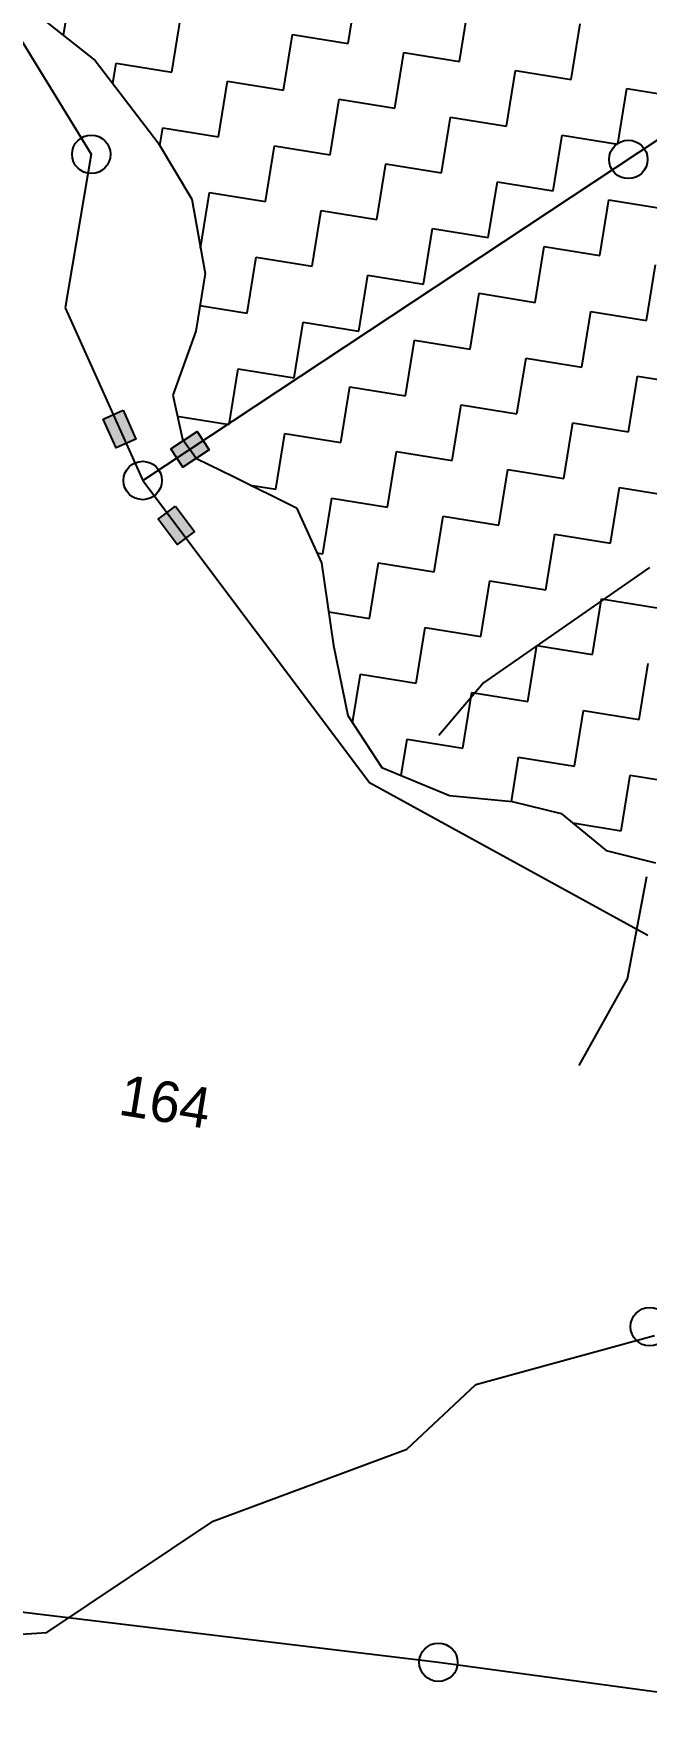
# Model space of a CAD drawing. Header units: metres. Extents: x 318079 to 324759, y 1863980 to 1868406.
# Drawn here: x 319986.2 to 320130.4, y 1867035.6 to 1867428.9 of the extents above; entities that cross this region are included whole.
import ezdxf

# ---------------------------------------------------------------- set-up
doc = ezdxf.new("R2010")
doc.units = ezdxf.units.M
for name, color, linetype in [('LINE_WATER', 4, 'Continuous'), ('POLY_HATCH', 12, 'Continuous'), ('POLY_PARCEL', 6, 'Continuous'), ('TEXT_PARCEL', 7, 'Continuous')]:
    doc.layers.add(name, color=color, linetype=linetype)
doc.styles.add('TEXT_MAP', font='')
doc.styles.get('TEXT_MAP').set_extended_font_data('Kruti Dev 050')

msp = doc.modelspace()

# ---------------------------------------------------------------- hatches: boundary and pattern name
for points in [[(320005.67, 1867331.42), (320010.33, 1867333.51), (320007.31, 1867340.26), (320002.65, 1867338.16)], [(320027.51, 1867331), (320024.69, 1867335.27), (320018.53, 1867331.19), (320021.35, 1867326.92)], [(320019.99, 1867308.72), (320024.08, 1867311.78), (320019.65, 1867317.7), (320015.56, 1867314.63)]]:
    msp.add_hatch(color=256).paths.add_polyline_path(points)

# ---------------------------------------------------------------- linework, layer by layer
for points in [[(320007.31, 1867340.26), (320010.33, 1867333.51), (320005.67, 1867331.42), (320002.65, 1867338.16)], [(320018.53, 1867331.19), (320024.69, 1867335.27), (320027.51, 1867331), (320021.35, 1867326.92)], [(320019.65, 1867317.7), (320024.08, 1867311.78), (320019.99, 1867308.72), (320015.56, 1867314.63)]]:
    msp.add_lwpolyline(points, close=True)
for centre in [(319999.82, 1867400.48), (320126.08, 1867399.28), (320011.91, 1867323.75), (320131.11, 1867124.7), (320081.43, 1867045.76)]:
    msp.add_circle(centre, 4.52)
at = {"layer": 'LINE_WATER'}
for p, q in [((320131.07, 1867303.28), (320092.03, 1867276.17)), ((320092.03, 1867276.17), (320081.51, 1867263.8)), ((320125.85, 1867206.51), (320130.45, 1867230.58)), ((320114.52, 1867186.12), (320125.85, 1867206.51)), ((320090.25, 1867111.13), (320132.25, 1867122.59)), ((320074.02, 1867095.89), (320090.25, 1867111.13)), ((320028.5, 1867078.98), (320074.02, 1867095.89)), ((319989.39, 1867052.76), (320028.5, 1867078.98)), ((319970.15, 1867051.54), (319989.39, 1867052.76))]:
    msp.add_line(p, q, dxfattribs=at)
at = {"layer": 'POLY_HATCH', "linetype": 'Continuous'}
for p, q in [((320060.2, 1867426.56), (320062.32, 1867439.66)), ((320060.2, 1867426.56), (320062.32, 1867439.66)), ((319993.27, 1867428.46), (319994.67, 1867437.16)), ((319993.27, 1867428.46), (319994.67, 1867437.16)), ((320086.41, 1867422.32), (320088.53, 1867435.43)), ((320086.41, 1867422.32), (320088.53, 1867435.43)), ((320018.77, 1867419.81), (320020.89, 1867432.92)), ((320018.77, 1867419.81), (320020.89, 1867432.92)), ((320112.62, 1867418.08), (320114.74, 1867431.19)), ((320112.62, 1867418.08), (320114.74, 1867431.19)), ((320044.98, 1867415.57), (320047.1, 1867428.68)), ((320044.98, 1867415.57), (320047.1, 1867428.68)), ((320047.1, 1867428.68), (320060.2, 1867426.56)), ((320047.1, 1867428.68), (320060.2, 1867426.56)), ((320071.19, 1867411.33), (320073.31, 1867424.44)), ((320071.19, 1867411.33), (320073.31, 1867424.44)), ((320073.31, 1867424.44), (320086.41, 1867422.32)), ((320073.31, 1867424.44), (320086.41, 1867422.32)), ((320004.88, 1867417.11), (320005.66, 1867421.93)), ((320004.88, 1867417.11), (320005.66, 1867421.93)), ((320005.66, 1867421.93), (320018.77, 1867419.81)), ((320005.66, 1867421.93), (320018.77, 1867419.81)), ((320097.4, 1867407.09), (320099.52, 1867420.2)), ((320097.4, 1867407.09), (320099.52, 1867420.2)), ((320099.52, 1867420.2), (320112.62, 1867418.08)), ((320099.52, 1867420.2), (320112.62, 1867418.08)), ((320029.75, 1867404.59), (320031.87, 1867417.69)), ((320029.75, 1867404.59), (320031.87, 1867417.69)), ((320031.87, 1867417.69), (320044.98, 1867415.57)), ((320031.87, 1867417.69), (320044.98, 1867415.57)), ((320123.61, 1867402.86), (320125.73, 1867415.96)), ((320123.61, 1867402.86), (320125.73, 1867415.96)), ((320125.73, 1867415.96), (320138.83, 1867413.84)), ((320125.73, 1867415.96), (320138.83, 1867413.84)), ((320055.96, 1867400.35), (320058.08, 1867413.45)), ((320055.96, 1867400.35), (320058.08, 1867413.45)), ((320058.08, 1867413.45), (320071.19, 1867411.33)), ((320058.08, 1867413.45), (320071.19, 1867411.33)), ((320082.17, 1867396.11), (320084.29, 1867409.21)), ((320082.17, 1867396.11), (320084.29, 1867409.21)), ((320084.29, 1867409.21), (320097.4, 1867407.09)), ((320084.29, 1867409.21), (320097.4, 1867407.09)), ((320015.97, 1867402.51), (320016.65, 1867406.71)), ((320015.97, 1867402.51), (320016.65, 1867406.71)), ((320016.65, 1867406.71), (320029.75, 1867404.59)), ((320016.65, 1867406.71), (320029.75, 1867404.59)), ((320108.38, 1867391.87), (320110.5, 1867404.97)), ((320108.38, 1867391.87), (320110.5, 1867404.97)), ((320110.5, 1867404.97), (320123.61, 1867402.86)), ((320110.5, 1867404.97), (320123.61, 1867402.86)), ((320040.74, 1867389.36), (320042.86, 1867402.47)), ((320040.74, 1867389.36), (320042.86, 1867402.47)), ((320042.86, 1867402.47), (320055.96, 1867400.35)), ((320042.86, 1867402.47), (320055.96, 1867400.35)), ((320066.95, 1867385.12), (320069.07, 1867398.23)), ((320066.95, 1867385.12), (320069.07, 1867398.23)), ((320069.07, 1867398.23), (320082.17, 1867396.11)), ((320069.07, 1867398.23), (320082.17, 1867396.11)), ((320025.52, 1867378.41), (320027.63, 1867391.48)), ((320025.52, 1867378.41), (320027.63, 1867391.48)), ((320027.63, 1867391.48), (320040.74, 1867389.36)), ((320027.63, 1867391.48), (320040.74, 1867389.36)), ((320093.16, 1867380.88), (320095.28, 1867393.99)), ((320093.16, 1867380.88), (320095.28, 1867393.99)), ((320095.28, 1867393.99), (320108.38, 1867391.87)), ((320095.28, 1867393.99), (320108.38, 1867391.87)), ((320119.37, 1867376.64), (320121.49, 1867389.75)), ((320119.37, 1867376.64), (320121.49, 1867389.75)), ((320121.49, 1867389.75), (320134.59, 1867387.63)), ((320121.49, 1867389.75), (320134.59, 1867387.63)), ((320051.72, 1867374.14), (320053.84, 1867387.24)), ((320051.72, 1867374.14), (320053.84, 1867387.24)), ((320053.84, 1867387.24), (320066.95, 1867385.12)), ((320053.84, 1867387.24), (320066.95, 1867385.12)), ((320077.93, 1867369.9), (320080.05, 1867383)), ((320077.93, 1867369.9), (320080.05, 1867383)), ((320080.05, 1867383), (320093.16, 1867380.88)), ((320080.05, 1867383), (320093.16, 1867380.88)), ((320036.5, 1867363.15), (320038.62, 1867376.26)), ((320036.5, 1867363.15), (320038.62, 1867376.26)), ((320038.62, 1867376.26), (320051.72, 1867374.14)), ((320038.62, 1867376.26), (320051.72, 1867374.14)), ((320104.14, 1867365.66), (320106.26, 1867378.76)), ((320104.14, 1867365.66), (320106.26, 1867378.76)), ((320106.26, 1867378.76), (320119.37, 1867376.64)), ((320106.26, 1867378.76), (320119.37, 1867376.64)), ((320062.71, 1867358.91), (320064.83, 1867372.02)), ((320062.71, 1867358.91), (320064.83, 1867372.02)), ((320064.83, 1867372.02), (320077.93, 1867369.9)), ((320064.83, 1867372.02), (320077.93, 1867369.9)), ((320130.35, 1867361.42), (320132.47, 1867374.52)), ((320130.35, 1867361.42), (320132.47, 1867374.52)), ((320088.92, 1867354.67), (320091.04, 1867367.78)), ((320088.92, 1867354.67), (320091.04, 1867367.78)), ((320091.04, 1867367.78), (320104.14, 1867365.66)), ((320091.04, 1867367.78), (320104.14, 1867365.66)), ((320025.38, 1867364.95), (320036.5, 1867363.15)), ((320025.38, 1867364.95), (320036.5, 1867363.15)), ((320047.48, 1867347.93), (320049.6, 1867361.03)), ((320047.48, 1867347.93), (320049.6, 1867361.03)), ((320049.6, 1867361.03), (320062.71, 1867358.91)), ((320049.6, 1867361.03), (320062.71, 1867358.91)), ((320115.13, 1867350.43), (320117.25, 1867363.54)), ((320115.13, 1867350.43), (320117.25, 1867363.54)), ((320117.25, 1867363.54), (320130.35, 1867361.42)), ((320117.25, 1867363.54), (320130.35, 1867361.42)), ((320073.69, 1867343.69), (320075.81, 1867356.79)), ((320073.69, 1867343.69), (320075.81, 1867356.79)), ((320075.81, 1867356.79), (320088.92, 1867354.67)), ((320075.81, 1867356.79), (320088.92, 1867354.67)), ((320099.9, 1867339.45), (320102.02, 1867352.55)), ((320099.9, 1867339.45), (320102.02, 1867352.55)), ((320102.02, 1867352.55), (320115.13, 1867350.43)), ((320102.02, 1867352.55), (320115.13, 1867350.43)), ((320032.26, 1867336.94), (320034.38, 1867350.05)), ((320032.26, 1867336.94), (320034.38, 1867350.05)), ((320034.38, 1867350.05), (320047.48, 1867347.93)), ((320034.38, 1867350.05), (320047.48, 1867347.93)), ((320126.11, 1867335.21), (320128.23, 1867348.31)), ((320126.11, 1867335.21), (320128.23, 1867348.31)), ((320128.23, 1867348.31), (320141.34, 1867346.19)), ((320128.23, 1867348.31), (320141.34, 1867346.19)), ((320058.47, 1867332.7), (320060.59, 1867345.81)), ((320058.47, 1867332.7), (320060.59, 1867345.81)), ((320060.59, 1867345.81), (320073.69, 1867343.69)), ((320060.59, 1867345.81), (320073.69, 1867343.69)), ((320084.68, 1867328.46), (320086.8, 1867341.57)), ((320084.68, 1867328.46), (320086.8, 1867341.57)), ((320086.8, 1867341.57), (320099.9, 1867339.45)), ((320086.8, 1867341.57), (320099.9, 1867339.45)), ((320020.05, 1867338.92), (320032.26, 1867336.94)), ((320020.05, 1867338.92), (320032.26, 1867336.94)), ((320110.89, 1867324.22), (320113.01, 1867337.33)), ((320110.89, 1867324.22), (320113.01, 1867337.33)), ((320113.01, 1867337.33), (320126.11, 1867335.21)), ((320113.01, 1867337.33), (320126.11, 1867335.21)), ((320043.24, 1867321.72), (320045.36, 1867334.82)), ((320043.24, 1867321.72), (320045.36, 1867334.82)), ((320045.36, 1867334.82), (320058.47, 1867332.7)), ((320045.36, 1867334.82), (320058.47, 1867332.7)), ((320069.45, 1867317.48), (320071.57, 1867330.58)), ((320069.45, 1867317.48), (320071.57, 1867330.58)), ((320071.57, 1867330.58), (320084.68, 1867328.46)), ((320071.57, 1867330.58), (320084.68, 1867328.46)), ((320095.66, 1867313.24), (320097.78, 1867326.34)), ((320095.66, 1867313.24), (320097.78, 1867326.34)), ((320097.78, 1867326.34), (320110.89, 1867324.22)), ((320097.78, 1867326.34), (320110.89, 1867324.22)), ((320037.2, 1867322.69), (320043.24, 1867321.72)), ((320037.2, 1867322.69), (320043.24, 1867321.72)), ((320121.87, 1867309), (320123.99, 1867322.1)), ((320121.87, 1867309), (320123.99, 1867322.1)), ((320123.99, 1867322.1), (320137.1, 1867319.98)), ((320123.99, 1867322.1), (320137.1, 1867319.98)), ((320054.23, 1867306.49), (320056.35, 1867319.6)), ((320054.23, 1867306.49), (320056.35, 1867319.6)), ((320056.35, 1867319.6), (320069.45, 1867317.48)), ((320056.35, 1867319.6), (320069.45, 1867317.48)), ((320080.44, 1867302.25), (320082.56, 1867315.36)), ((320080.44, 1867302.25), (320082.56, 1867315.36)), ((320082.56, 1867315.36), (320095.66, 1867313.24)), ((320082.56, 1867315.36), (320095.66, 1867313.24)), ((320106.65, 1867298.01), (320108.77, 1867311.12)), ((320106.65, 1867298.01), (320108.77, 1867311.12)), ((320108.77, 1867311.12), (320121.87, 1867309)), ((320108.77, 1867311.12), (320121.87, 1867309)), ((320052.86, 1867306.71), (320054.23, 1867306.49)), ((320052.86, 1867306.71), (320054.23, 1867306.49)), ((320065.21, 1867291.27), (320067.33, 1867304.37)), ((320065.21, 1867291.27), (320067.33, 1867304.37)), ((320067.33, 1867304.37), (320080.44, 1867302.25)), ((320067.33, 1867304.37), (320080.44, 1867302.25)), ((320091.42, 1867287.03), (320093.54, 1867300.13)), ((320091.42, 1867287.03), (320093.54, 1867300.13)), ((320093.54, 1867300.13), (320106.65, 1867298.01)), ((320093.54, 1867300.13), (320106.65, 1867298.01)), ((320117.63, 1867282.79), (320119.75, 1867295.89)), ((320117.63, 1867282.79), (320119.75, 1867295.89)), ((320119.75, 1867295.89), (320132.86, 1867293.77)), ((320119.75, 1867295.89), (320132.86, 1867293.77)), ((320055.63, 1867292.82), (320065.21, 1867291.27)), ((320055.63, 1867292.82), (320065.21, 1867291.27)), ((320076.2, 1867276.04), (320078.32, 1867289.15)), ((320076.2, 1867276.04), (320078.32, 1867289.15)), ((320078.32, 1867289.15), (320091.42, 1867287.03)), ((320078.32, 1867289.15), (320091.42, 1867287.03)), ((320102.41, 1867271.8), (320104.53, 1867284.91)), ((320102.41, 1867271.8), (320104.53, 1867284.91)), ((320104.53, 1867284.91), (320117.63, 1867282.79)), ((320104.53, 1867284.91), (320117.63, 1867282.79)), ((320061.25, 1867266.74), (320063.09, 1867278.16)), ((320061.25, 1867266.74), (320063.09, 1867278.16)), ((320063.09, 1867278.16), (320076.2, 1867276.04)), ((320063.09, 1867278.16), (320076.2, 1867276.04)), ((320128.62, 1867267.56), (320130.74, 1867280.67)), ((320128.62, 1867267.56), (320130.74, 1867280.67)), ((320087.18, 1867260.82), (320089.3, 1867273.92)), ((320087.18, 1867260.82), (320089.3, 1867273.92)), ((320089.3, 1867273.92), (320102.41, 1867271.8)), ((320089.3, 1867273.92), (320102.41, 1867271.8)), ((320113.4, 1867256.58), (320115.52, 1867269.68)), ((320113.4, 1867256.58), (320115.52, 1867269.68)), ((320115.52, 1867269.68), (320128.62, 1867267.56)), ((320115.52, 1867269.68), (320128.62, 1867267.56)), ((320072.69, 1867254.33), (320074.08, 1867262.94)), ((320072.69, 1867254.33), (320074.08, 1867262.94)), ((320074.08, 1867262.94), (320087.18, 1867260.82)), ((320074.08, 1867262.94), (320087.18, 1867260.82)), ((320098.6, 1867248.28), (320100.29, 1867258.7)), ((320098.6, 1867248.28), (320100.29, 1867258.7)), ((320100.29, 1867258.7), (320113.4, 1867256.58)), ((320100.29, 1867258.7), (320113.4, 1867256.58)), ((320124.38, 1867241.35), (320126.5, 1867254.46)), ((320124.38, 1867241.35), (320126.5, 1867254.46)), ((320126.5, 1867254.46), (320139.61, 1867252.34)), ((320126.5, 1867254.46), (320139.61, 1867252.34)), ((320113, 1867243.19), (320124.38, 1867241.35)), ((320113, 1867243.19), (320124.38, 1867241.35))]:
    msp.add_line(p, q, dxfattribs=at)
at = {"layer": 'POLY_HATCH'}
for p, q in [((319986.57, 1867433.79), (320000.73, 1867422.52)), ((320000.73, 1867422.52), (320015.58, 1867403.17)), ((320015.58, 1867403.17), (320023.43, 1867389.94)), ((320023.43, 1867389.94), (320026.59, 1867372.47)), ((320026.59, 1867372.47), (320024.39, 1867358.87)), ((320024.39, 1867358.87), (320018.96, 1867343.79)), ((320018.96, 1867343.79), (320021.28, 1867333.45)), ((320021.28, 1867333.45), (320024.55, 1867328.93)), ((320024.55, 1867328.93), (320033.24, 1867324.67)), ((320033.24, 1867324.67), (320048.03, 1867317.29)), ((320048.03, 1867317.29), (320053.93, 1867304.37)), ((320053.93, 1867304.37), (320056.79, 1867284.97)), ((320056.79, 1867284.97), (320060.11, 1867268.47)), ((320060.11, 1867268.47), (320068.12, 1867256.21)), ((320068.12, 1867256.21), (320084.04, 1867249.65)), ((320084.04, 1867249.65), (320098.8, 1867248.26)), ((320098.8, 1867248.26), (320110.32, 1867245.4)), ((320110.32, 1867245.4), (320120.9, 1867236.71)), ((320120.9, 1867236.71), (320132.43, 1867233.84))]:
    msp.add_line(p, q, dxfattribs=at)
at = {"layer": 'POLY_PARCEL'}
for p, q in [((319916.96, 1867535.89), (319999.82, 1867400.48)), ((320011.91, 1867323.75), (320242.9, 1867476.57)), ((319999.82, 1867400.48), (319993.7, 1867364.36)), ((319993.7, 1867364.36), (320011.91, 1867323.75)), ((320011.91, 1867323.75), (320065.2, 1867252.72)), ((320065.2, 1867252.72), (320130.65, 1867216.83)), ((319832.45, 1867075.89), (320081.43, 1867045.76)), ((320081.43, 1867045.76), (320303.34, 1867015.83))]:
    msp.add_line(p, q, dxfattribs=at)

# ---------------------------------------------------------------- texts
at = {"layer": 'TEXT_PARCEL', "style": 'TEXT_MAP'}
msp.add_text('164', height=9.558, rotation=350.8118, dxfattribs=at).set_placement((320005.94, 1867174.63))

doc.saveas('drawing.dxf')
